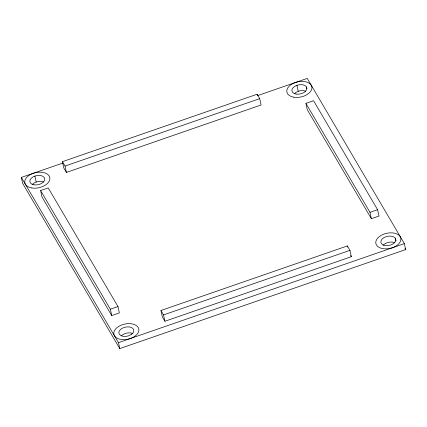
<?xml version="1.0" encoding="UTF-8"?>
<svg xmlns="http://www.w3.org/2000/svg" width="427" height="427" viewBox="0 0 427 427"><rect width="100%" height="100%" fill="white"/><g stroke="black" fill="none" stroke-linecap="round" stroke-linejoin="round"><path stroke-width="0.64" d="M21.35 177.424L118.476 342.641L404.364 243.62L405.65 249.576L119.763 348.597L22.636 183.38L21.35 177.424L62.87 163.045M62.438 161.673L257.139 94.234L259.728 98.637L261.1 104.989L66.398 172.428L63.81 168.019L62.438 161.673L65.027 166.076L66.398 172.428M257.529 95.621L307.237 78.403L404.364 243.62M65.027 166.076L259.728 98.637M40.597 190.543L48.224 187.907L117.985 306.575L119.357 312.927L111.735 315.569L41.974 196.895L40.597 190.543L110.363 309.217L111.735 315.569M305.919 103.366L313.546 100.724L377.607 209.705L378.979 216.051L371.357 218.693L307.296 109.718L305.919 103.366L369.985 212.342L371.357 218.693M369.985 212.342L377.607 209.705M110.363 309.217L117.985 306.575M160.942 310.504L347.348 245.936L349.943 250.345L351.314 256.691L164.907 321.259L162.313 316.855L160.942 310.504L163.53 314.907L164.907 321.259M163.53 314.907L349.943 250.345M392.402 247.767L389.547 248.503A12.762 7.734 -12.2 0 1 375.968 243.95A12.762 7.734 -12.2 0 1 384.978 233.745A12.762 7.734 -12.2 0 1 400.12 236.521M395.503 238.41L394.447 237.316A7.611 4.612 -12.2 0 0 381.973 239.232A7.611 4.612 -12.2 0 0 387.102 245.637L390.726 244.997L392.696 244.079A7.611 4.612 -12.2 0 0 395.744 240.631L395.503 238.41L396.021 240.791M404.977 248.429L405.65 249.576M350.663 255.592L351.314 256.691M400.302 236.713L400.862 238.415A12.762 7.734 -12.2 0 1 392.744 247.612M347.348 245.936L347.626 247.206M306.479 86.953L306.864 88.736M296.957 85.304L298.243 91.261M257.139 94.234L257.412 95.504M118.476 342.641L119.763 348.597M34.897 176.073L36.183 182.03M114.222 335.371A12.762 7.734 -12.2 0 1 122.741 324.6A12.762 7.734 -12.2 0 1 138.327 327.637A12.762 7.734 -12.2 0 1 130.39 338.515M129.717 338.739A12.762 7.734 -12.2 0 1 114.431 335.761M294.24 93.807A7.611 4.612 -12.2 0 1 305.604 91.181M383.094 245.386A7.611 4.612 -12.2 0 1 394.399 242.557M121.439 335.777A7.611 4.612 -12.2 0 1 132.882 333.54M32.18 184.571A7.611 4.612 -12.2 0 1 43.543 181.95M131.697 334.186L128.602 335.814L126.413 336.305A7.611 4.612 -12.2 0 1 121.087 335.681L119.144 334.01L118.834 332.686A7.611 4.612 -12.2 0 1 129.146 326.917A7.611 4.612 -12.2 0 1 131.697 334.186M293.813 97.196A12.762 7.734 -12.2 0 0 311.923 87.209A12.762 7.734 -12.2 0 0 292.378 83.831A12.762 7.734 -12.2 0 0 293.813 97.196M31.747 187.965A12.762 7.734 -12.2 0 0 49.863 177.979A12.762 7.734 -12.2 0 0 30.317 174.6A12.762 7.734 -12.2 0 0 31.747 187.965M296.055 94.057A7.611 4.612 -12.2 0 0 306.864 88.101A7.611 4.612 -12.2 0 0 295.201 86.083A7.611 4.612 -12.2 0 0 296.055 94.057M33.989 184.827A7.611 4.612 -12.2 0 0 44.798 178.87A7.611 4.612 -12.2 0 0 33.135 176.853A7.611 4.612 -12.2 0 0 33.989 184.827"/></g></svg>
